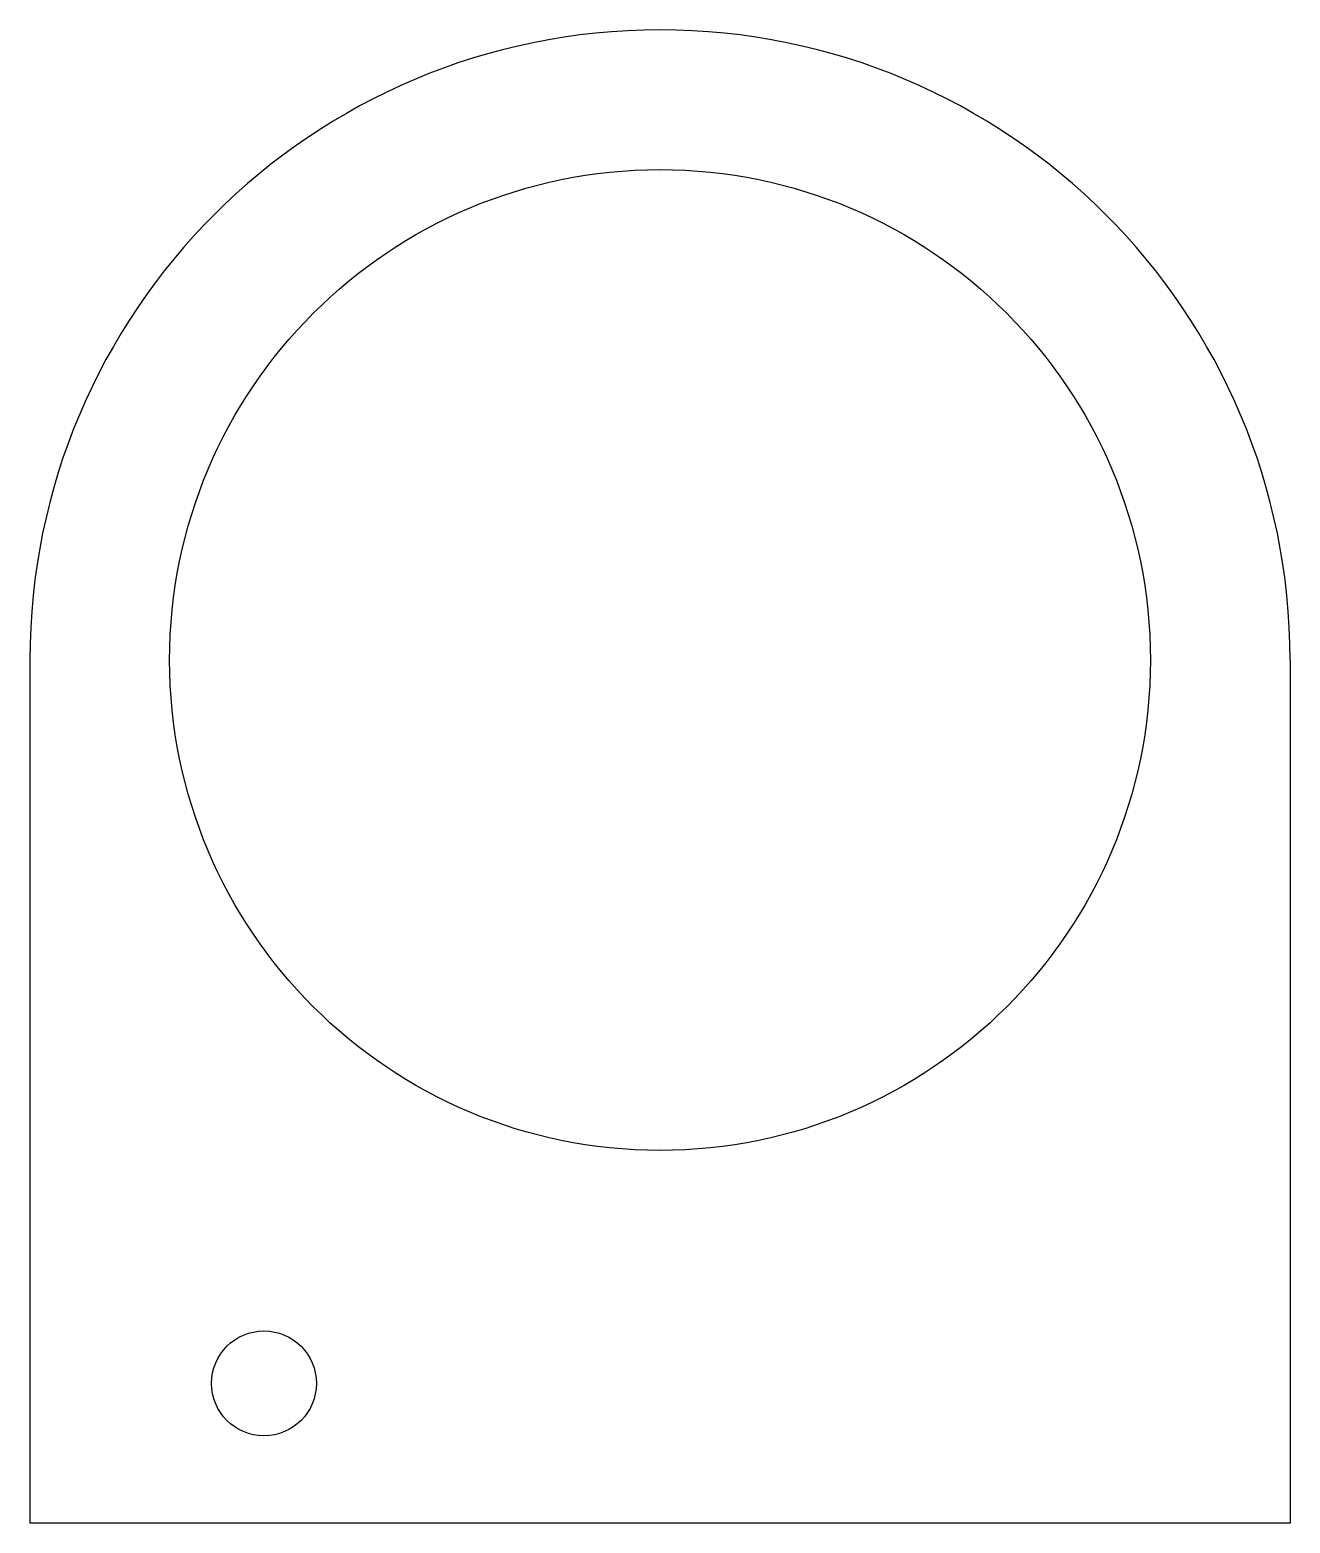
# Model space of a CAD drawing. Extents: x -2.71 to 2.71, y -3.71 to 2.71.
import ezdxf

# ---------------------------------------------------------------- set-up
doc = ezdxf.new("R2010")
doc.units = 0
doc.header["$MEASUREMENT"] = 0
doc.layers.add('VISIBLE', color=7, linetype='CONTINUOUS')

msp = doc.modelspace()

# ---------------------------------------------------------------- linework, layer by layer
at = {"layer": 'VISIBLE'}
for p, q in [((-2.705, 0), (-2.705, -3.705)), ((2.705, 0), (2.705, -3.705)), ((2.705, -3.705), (-2.705, -3.705))]:
    msp.add_line(p, q, dxfattribs=at)
for centre, radius in [((0, 0), 2.105), ((-1.7, -3.105), 0.225)]:
    msp.add_circle(centre, radius, dxfattribs=at)
msp.add_arc((0, 0), 2.705, 0, 180, dxfattribs=at)

doc.saveas('drawing.dxf')
